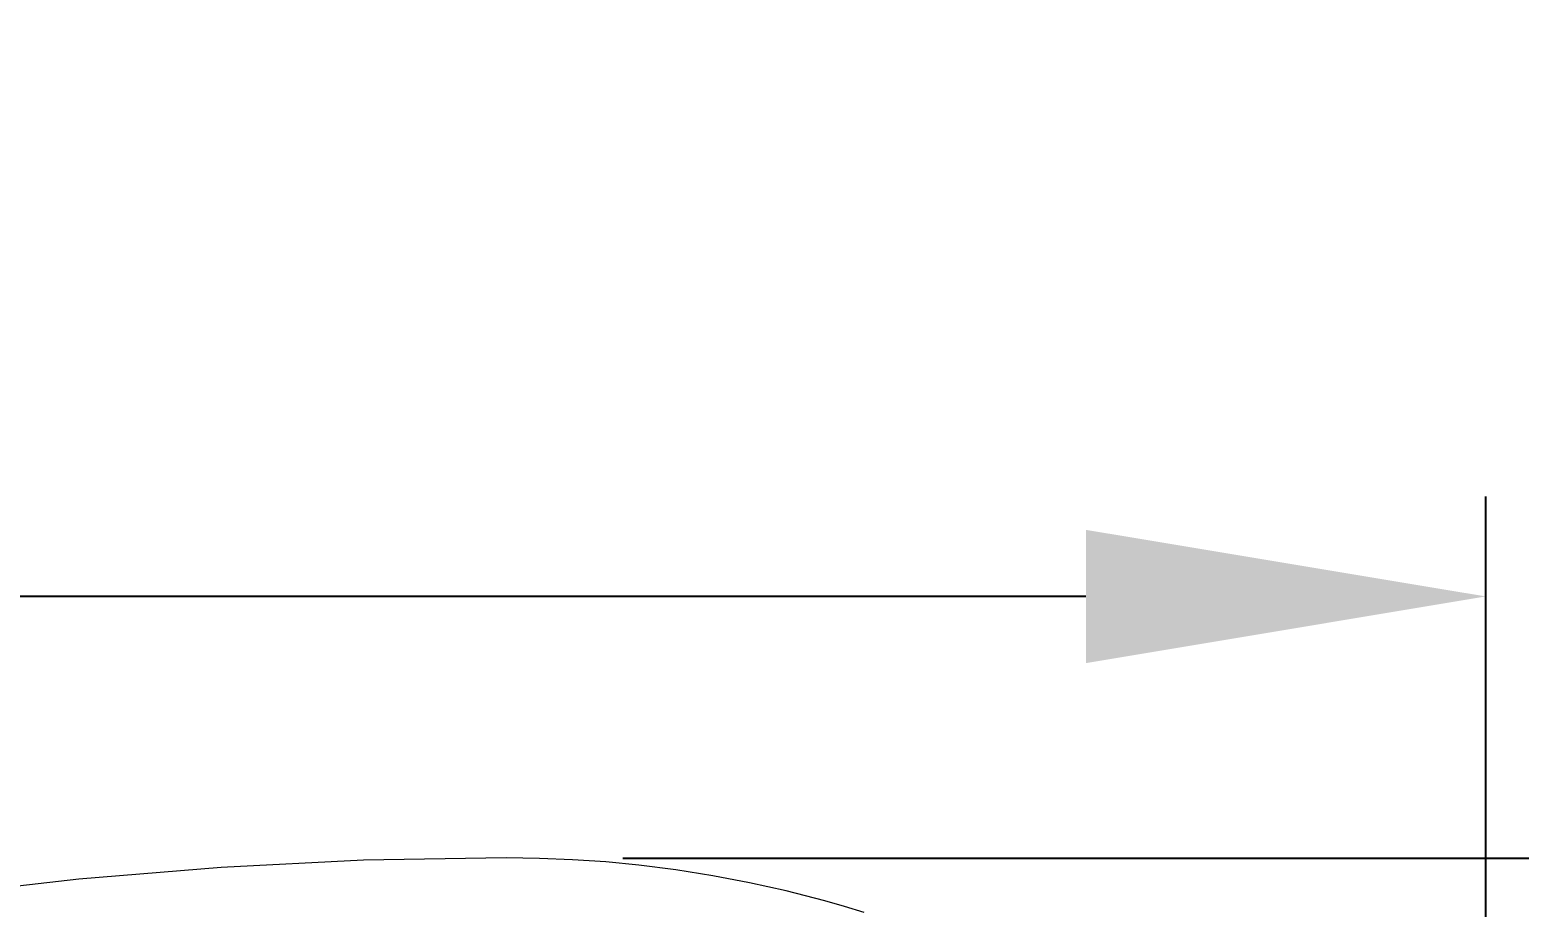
# Model space of a CAD drawing. Header units: millimetres. Extents: x -209 to 4251, y 50 to 3279.
# Drawn here: x 3544.9 to 3693.9, y 2950.4 to 3038.2 of the extents above; entities that cross this region are included whole.
import ezdxf

# ---------------------------------------------------------------- set-up
doc = ezdxf.new("R2010")
doc.units = ezdxf.units.MM
doc.layers.add('ZANO_R', color=7, linetype='Continuous', lineweight=0)
doc.layers.add('ZANO_W', color=1, linetype='Continuous', lineweight=0)
doc.styles.get("Standard").update_dxf_attribs({"font": 'ARIALUNI.TTF'})
doc.dimstyles.new('pl i ang', dxfattribs={"dimtxt": 50, "dimasz": 50, "dimexe": 1.25, "dimexo": 0.625, "dimgap": 10, "dimtad": 1, "dimtoh": 1, "dimtxsty": 'Standard', "dimcen": 2.5, "dimclrd": 1, "dimclre": 1, "dimclrt": 1, "dimadec": 0, "dimazin": 0, "dimtfac": 1, "dimtmove": 0, "dimatfit": 3, "dimfxl": 1, "dimarcsym": 1})

# ---------------------------------------------------------------- blocks, each defined once
blk = doc.blocks.new('*D433')
at = {"layer": 'ZANO_W', "color": 1, "lineweight": -2}
for p, q in [((3298.94, 2980.04), (3298.94, 2991.52)), ((3690.58, 2790.37), (3690.58, 2991.52)), ((3650.58, 2981.52), (3338.94, 2981.52))]:
    blk.add_line(p, q, dxfattribs=at)
at = {"layer": 'ZANO_W', "color": 1}
for points in [[(3338.94, 2988.18), (3338.94, 2974.85), (3298.94, 2981.52)], [(3650.58, 2974.85), (3650.58, 2988.18), (3690.58, 2981.52)]]:
    blk.add_solid(points, dxfattribs=at)
at = {"layer": 'ZANO_W', "color": 1, "insert": (3494.76, 3011.95), "char_height": 40, "attachment_point": 5}
blk.add_mtext('392', dxfattribs=at)
blk = doc.blocks.new('*D435')
at = {"layer": 'ZANO_W', "color": 1, "lineweight": -2}
for p, q in [((3604.24, 2955.34), (3829.47, 2955.34)), ((3819.47, 2915.34), (3819.47, 2415.37)), ((3701.53, 2375.37), (3829.47, 2375.37))]:
    blk.add_line(p, q, dxfattribs=at)
at = {"layer": 'ZANO_W', "color": 1}
for points in [[(3826.14, 2915.34), (3812.8, 2915.34), (3819.47, 2955.34)], [(3812.8, 2415.37), (3826.14, 2415.37), (3819.47, 2375.37)]]:
    blk.add_solid(points, dxfattribs=at)
at = {"layer": 'ZANO_W', "color": 1, "insert": (3789.03, 2665.36), "char_height": 40, "attachment_point": 5, "rotation": 90}
blk.add_mtext('580', dxfattribs=at)

msp = doc.modelspace()

# ---------------------------------------------------------------- linework, layer by layer
at = {"layer": 'ZANO_R'}
for p, q in [((3578.32, 2955.13), (3564.07, 2954.42)), ((3592.58, 2955.37), (3578.32, 2955.13)), ((3595.91, 2955.32), (3592.58, 2955.37)), ((3599.23, 2955.18), (3595.91, 2955.32)), ((3602.55, 2954.96), (3599.23, 2955.18)), ((3605.86, 2954.64), (3602.55, 2954.96)), ((3609.56, 2954.17), (3605.86, 2954.64)), ((3549.85, 2953.24), (3535.68, 2951.59)), ((3564.07, 2954.42), (3549.85, 2953.24)), ((3613.26, 2953.58), (3609.56, 2954.17)), ((3616.93, 2952.88), (3613.26, 2953.58)), ((3620.58, 2952.07), (3616.93, 2952.88)), ((3624.46, 2951.06), (3620.58, 2952.07)), ((3626.42, 2950.5), (3624.46, 2951.06)), ((3628.39, 2949.9), (3626.42, 2950.5))]:
    msp.add_line(p, q, dxfattribs=at)

# ---------------------------------------------------------------- dimensions: what is measured, and where the dimension line sits
at = {"layer": 'ZANO_W'}
dim = msp.add_linear_dim(base=(3298.94, 2981.52), p1=(3690.58, 2780.37), p2=(3298.94, 2970.04), dimstyle='pl i ang', override={"dimtxt": 40, "dimasz": 40, "dimexe": 10, "dimexo": 10, "dimtoh": 0, "dimdec": 0, "dimtdec": 0, "dimtmove": 1}, dxfattribs=at)
dim.commit()
dim.dimension.update_dxf_attribs({"geometry": '*D433', "text_midpoint": (3494.76, 3011.95)})
dim = msp.add_linear_dim(base=(3819.47, 2375.37), p1=(3594.24, 2955.34), p2=(3691.53, 2375.37), angle=90, dimstyle='pl i ang', override={"dimtxt": 40, "dimasz": 40, "dimexe": 10, "dimexo": 10, "dimtoh": 0, "dimdec": 0, "dimtdec": 0, "dimtmove": 1}, dxfattribs=at)
dim.commit()
dim.dimension.update_dxf_attribs({"geometry": '*D435', "text_midpoint": (3789.03, 2665.36)})

doc.saveas('drawing.dxf')
